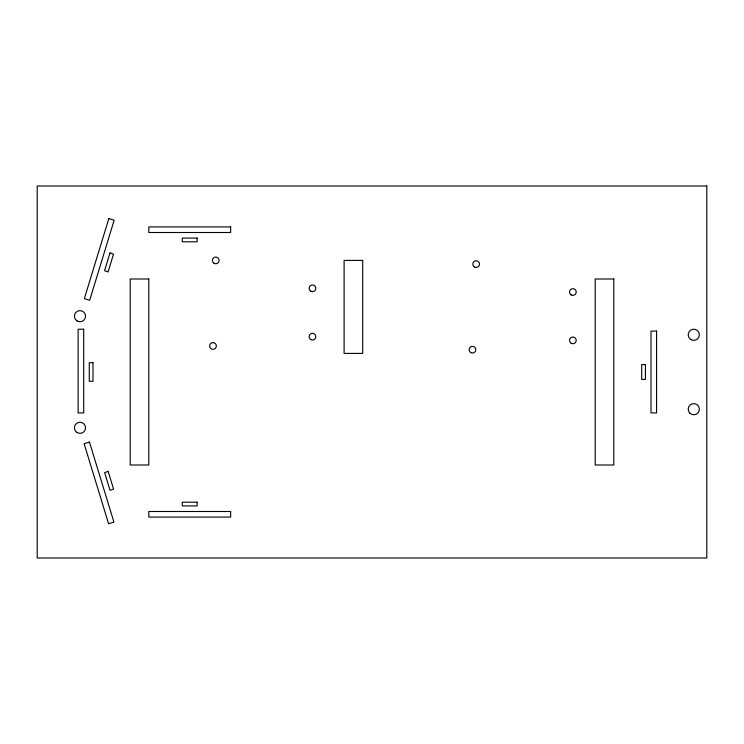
<?xml version="1.0" encoding="UTF-8"?>
<svg xmlns="http://www.w3.org/2000/svg" width="744" height="744" viewBox="0 0 744 744"><rect width="100%" height="100%" fill="white"/><g stroke="black" fill="none" stroke-linecap="round" stroke-linejoin="round"><path stroke-width="1.12" d="M108.819 218.597L84.351 298.632L89.68 300.269L114.158 220.224L108.819 218.597M110 252.904L104.569 270.686L108.066 271.941L113.507 254.15L110 252.904M108.14 471.371L104.634 472.598L110.019 490.24L113.581 489.152L108.14 471.371M89.457 442.066L84.119 443.703L108.596 523.748L113.925 522.111L89.457 442.066M213.342 342.631L212.468 342.649A3.348 3.348 0 0 0 209.641 345.588L209.659 346.462A3.348 3.348 0 0 0 212.598 349.289L213.472 349.271A3.348 3.348 0 0 0 216.299 346.332L216.281 345.458A3.348 3.348 0 0 0 213.342 342.631M706.8 186L37.2 186L37.2 558L706.8 558L706.8 186M230.64 226.92L148.8 226.92L148.8 232.5L230.64 232.5L230.64 226.92M197.16 238.08L182.28 238.08L182.28 241.8L197.16 241.8L197.16 238.08M362.7 260.4L344.1 260.4L344.1 353.4L362.7 353.4L362.7 260.4M148.8 279L130.2 279L130.2 465L148.8 465L148.8 279M613.8 279L595.2 279L595.2 465L613.8 465L613.8 279M83.7 329.22L78.12 329.22L78.12 412.92L83.7 412.92L83.7 329.22M656.58 331.08L651 331.08L651 412.92L656.58 412.92L656.58 331.08M93 362.7L89.28 362.7L89.28 381.3L93 381.3L93 362.7M645.42 364.56L641.7 364.56L641.7 379.44L645.42 379.44L645.42 364.56M197.16 502.2L182.28 502.2L182.28 505.92L197.16 505.92L197.16 502.2M230.64 511.5L148.8 511.5L148.8 517.08L230.64 517.08L230.64 511.5M214.086 263.302A3.348 3.348 0 0 0 219.108 260.4A3.348 3.348 0 0 0 214.086 257.498A3.348 3.348 0 0 0 214.086 263.302M310.806 339.562A3.348 3.348 0 0 0 315.828 336.66A3.348 3.348 0 0 0 310.806 333.758A3.348 3.348 0 0 0 310.806 339.562M310.806 291.202A3.348 3.348 0 0 0 315.828 288.3A3.348 3.348 0 0 0 310.806 285.398A3.348 3.348 0 0 0 310.806 291.202M470.738 352.563A3.348 3.348 0 0 0 475.788 349.708A3.348 3.348 0 0 0 470.794 346.769A3.348 3.348 0 0 0 470.738 352.563M474.263 266.882A3.348 3.348 0 0 0 479.499 264.38A3.348 3.348 0 0 0 474.719 261.098A3.348 3.348 0 0 0 474.263 266.882M571.206 294.922A3.348 3.348 0 0 0 576.228 292.02A3.348 3.348 0 0 0 571.206 289.118A3.348 3.348 0 0 0 571.206 294.922M571.206 343.282A3.348 3.348 0 0 0 576.228 340.38A3.348 3.348 0 0 0 571.206 337.478A3.348 3.348 0 0 0 571.206 343.282M76.799 432.385A5.58 5.58 0 0 0 85.541 428.265A5.58 5.58 0 0 0 77.599 422.75A5.58 5.58 0 0 0 76.799 432.385M77.19 321.036A5.58 5.58 0 0 0 85.56 316.2A5.58 5.58 0 0 0 77.19 311.364A5.58 5.58 0 0 0 77.19 321.036M689.837 413.143A5.58 5.58 0 0 0 699.174 410.642A5.58 5.58 0 0 0 692.339 403.806A5.58 5.58 0 0 0 689.837 413.143M690.99 339.636A5.58 5.58 0 0 0 699.36 334.8A5.58 5.58 0 0 0 690.99 329.964A5.58 5.58 0 0 0 690.99 339.636"/></g></svg>
